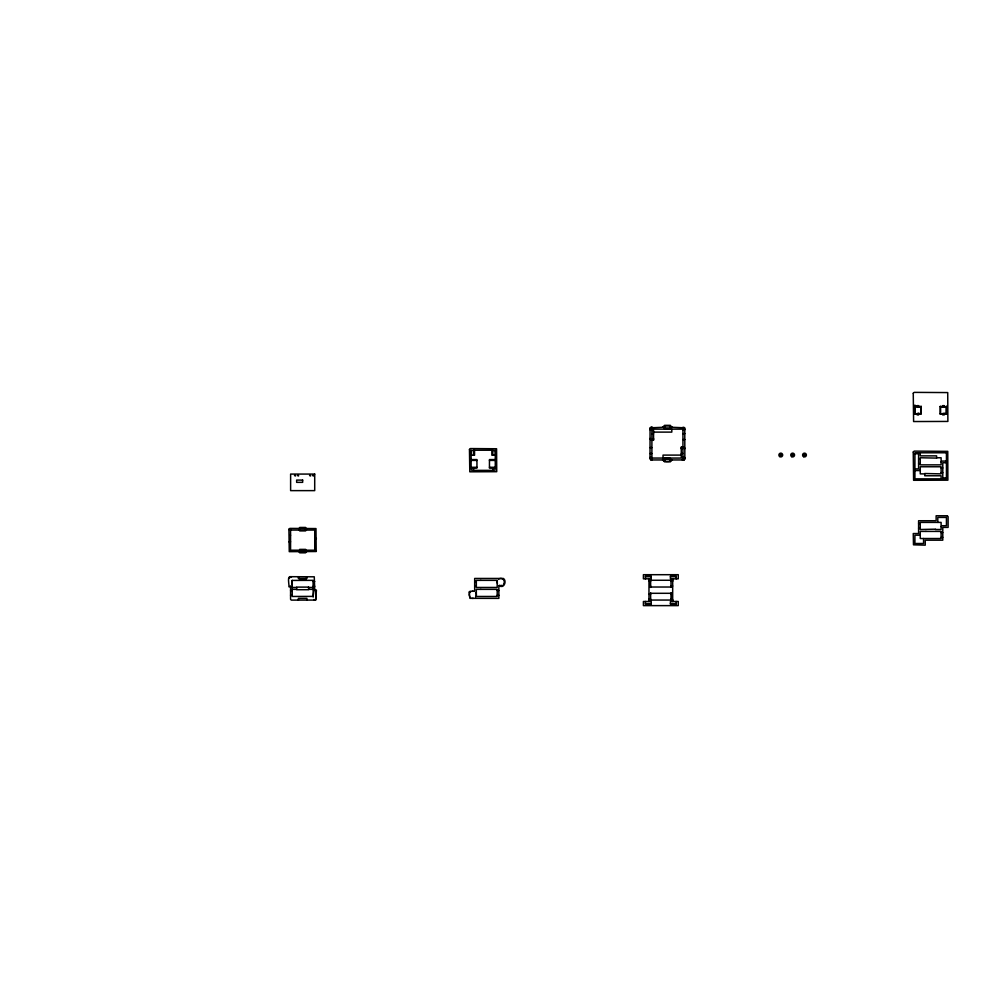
<?xml version="1.0" encoding="UTF-8"?>
<svg xmlns="http://www.w3.org/2000/svg" width="998" height="998" viewBox="0 0 998 998"><rect width="100%" height="100%" fill="white"/><g stroke="black" fill="none" stroke-linecap="round" stroke-linejoin="round"><path stroke-width="1.5" d="M650.234 429.028L651.894 428.08M672.278 427.244C669.683 425.323 665.179 425.373 662.56 427.244M662.56 459.953C665.117 461.924 669.683 461.862 672.278 459.953M684.204 458.182L684.478 458.93L682.944 459.13M920.243 469.734L919.432 470.545L914.917 470.557M920.256 534.254L919.432 535.19L914.917 535.202L914.917 543.498L923.574 543.498L923.574 538.521M941.114 462.024L941.937 461.088L946.441 461.076M941.114 526.67L941.937 525.734L946.441 525.721L946.441 517.426L937.796 517.426L937.796 522.403M780.037 454.863C781.634 457.783 781.584 452.206 779.937 455.263M291.89 584.816L292.177 580.424L313.085 580.349L313.21 597.016M315.917 598.663L315.917 591.515M289.395 578.154L290.356 576.719M313.921 590.716L313.147 596.392L292.227 596.467L292.227 580.349M918.41 406.947L921.229 406.473L918.41 406.947L918.647 405.65L917.112 405.65L917.349 406.947L914.53 406.473L917.112 406.473M917.112 413.821L914.53 413.821L917.112 413.821L917.112 414.657L918.647 414.657L918.41 413.347L921.229 413.821L918.647 413.821M917.112 414.657L917.349 413.347M944.008 406.947L946.828 406.473L944.008 406.947L944.245 405.65L942.711 405.65L942.948 406.947L940.128 406.473L942.711 406.473M942.711 413.821L940.128 413.821L942.711 413.821L942.711 414.657L944.245 414.657L944.008 413.347L946.828 413.821L944.245 413.821M942.711 414.657L942.948 413.347M315.58 599.461L314.744 600.147L313.921 599.461M314.108 590.417L316.403 590.03L315.817 600.072L291.279 600.11L290.58 599.324L290.568 586.125M291.004 586.612L288.909 586.787C289.495 585.29 286.476 574.162 291.404 577.355M664.219 427.244L650.072 427.83L649.997 459.005L650.945 459.953L664.718 459.953M670.831 459.953L683.892 459.953L684.84 459.005L684.778 427.83L671.118 427.244M683.892 459.13L684.017 459.941M289.744 576.682L314.27 576.807L314.744 590.267M917.112 405.65L918.41 406.124M942.711 405.65L944.008 406.124M917.349 414.182L918.647 414.657M942.948 414.182L944.245 414.657M664.468 425.348L670.382 425.348M664.456 427.481L663.508 427.481L663.508 426.296M670.382 427.481L671.33 427.481L671.33 426.296M664.456 427.955L670.382 427.955M682.944 428.08L684.84 429.028M651.894 429.14L682.944 429.14M649.997 429.739L651.894 429.739M682.944 429.739L684.84 429.739M651.894 430.338L653.553 430.338L653.553 440.28L651.894 440.28M653.553 432.109L671.804 432.109L671.804 429.14M651.894 433.768L653.553 433.768M682.944 433.643L684.84 433.643M650.234 438.509L649.997 438.509A1.771 1.771 0 0 0 650.247 439.394M653.203 438.509L653.553 438.509A1.771 1.771 0 0 1 651.095 440.143M651.894 439.457L653.553 439.457M682.944 439.569L684.84 439.569M649.997 447.628L651.894 447.628M681.285 447.753L682.944 447.753M682.096 448.701L681.285 448.701A1.771 1.771 0 0 1 683.069 446.917L681.285 446.917L681.285 456.859L682.944 456.859M684.204 448.701L684.84 448.701A1.771 1.771 0 0 0 684.154 447.291M473.601 450.46L470.644 450.46L470.644 455.2L474.549 455.2L474.549 450.223M492.8 450.46L495.757 450.46L495.757 455.2L491.852 455.2L491.852 450.223M681.285 453.441L682.944 453.441M649.997 453.554L651.894 453.554M914.917 453.728L918.597 453.728M681.285 455.1L663.034 455.1L663.034 458.057M649.997 457.471L651.894 457.471M682.944 457.471L684.84 457.471M936.611 457.758L941.114 457.758L941.114 464.868L920.256 464.868L920.256 457.758L936.611 458.107L936.611 455.861L920.256 455.861L920.256 452.78M651.894 458.057L682.944 458.057M918.597 458.943L920.256 458.943M649.997 458.182L651.894 459.13M664.456 459.242L670.382 459.242M471.206 459.579L476.944 459.579L476.944 468.112L471.118 468.237L471.118 455.2M495.195 459.579L489.457 459.579L489.457 468.112L495.282 468.237L495.282 455.2M664.456 459.716L663.508 459.716L663.508 460.901M670.382 459.716L671.33 459.716L671.33 460.901M471.206 460.415L476.944 460.415M489.457 460.415L495.195 460.415M664.468 461.849L670.382 461.849M946.441 462.735L942.773 462.735L942.773 478.853M918.597 463.683L920.256 463.683M471.206 467.289L476.944 467.289M489.457 467.289L495.195 467.289M941.114 467.95L942.773 467.95M914.917 468.898L918.597 468.898L918.597 452.78M473.601 470.133L471.355 470.133L471.355 468.237M492.8 470.133L495.045 470.133L495.045 468.237M941.114 472.69L942.773 472.69M924.759 473.875L920.256 473.875L920.256 466.765L941.114 466.765L941.114 473.875L924.759 473.514L924.759 475.772L941.114 475.772L941.114 478.853M942.773 477.905L946.441 477.905M918.597 523.588L920.256 523.588M299.699 527.455L305.625 527.455M918.597 528.329L920.256 528.329M935.425 529.165L920.256 529.514L920.256 522.403L941.114 522.403L941.114 529.514L935.351 529.514M288.909 529.514L290.568 529.514L290.568 550.21L314.744 550.21M299.699 529.589L298.751 529.589L298.751 528.404M305.625 529.589L306.573 529.589L306.573 528.404M289.857 530.063L314.744 530.063L314.744 550.771L316.403 550.771M941.114 532.595L942.773 532.595M289.857 535.277L290.568 535.277M941.114 537.336L942.773 537.336M314.744 538.521L316.403 538.521M288.909 541.764L290.568 541.764M299.699 550.684L298.751 550.684L298.751 551.869M305.625 550.684L306.573 550.684L306.573 551.869M299.699 552.817L305.625 552.817M645.419 576.707L651.232 576.707M670.431 576.707L676.232 576.707M649.923 579.888L650.634 579.888L650.634 587.398M649.923 580.262L671.018 580.262M649.923 581.335L650.634 581.335M671.018 581.273L672.677 581.273M313.085 581.535L314.744 581.535M474.674 581.535L476.333 581.535M649.923 585.951L650.634 585.951M671.018 586.013L672.677 586.013M313.085 586.275L314.744 586.275M474.674 586.275L476.333 586.275M649.923 587.024L671.018 587.024M292.227 587.46L296.73 587.46M308.582 587.46L313.085 587.46M292.227 589.356L296.73 589.356M308.582 589.356L313.085 589.356M290.568 590.542L292.227 590.542M497.191 590.542L498.85 590.542M650.634 593.299L671.729 593.299M648.974 594.309L650.634 594.309M671.018 594.371L671.729 594.371M290.568 595.282L292.227 595.282M497.191 595.282L498.85 595.282M648.974 599.049L650.634 599.049M671.018 598.987L671.729 598.987M650.634 600.06L671.729 600.06M645.419 603.615L651.232 603.615M670.431 603.615L676.232 603.615M683.892 427.244L683.892 428.08M650.833 459.117L650.945 459.953M314.744 590.03L315.38 590.417M290.568 586.787L289.944 586.4M946.828 406.473L946.828 413.821M946.441 406.598L946.441 414.295M946.354 406.947L946.354 413.347M944.245 405.65L944.245 406.473M944.008 413.347L944.008 414.182M942.948 406.124L942.948 406.947M940.603 406.947L940.603 413.347M940.128 406.473L940.128 413.821M921.229 406.473L921.229 413.821M920.755 406.947L920.755 413.347M918.647 405.65L918.647 406.473M918.41 413.347L918.41 414.182M917.349 406.124L917.349 406.947M915.004 406.947L915.004 413.347M914.917 405.051L914.917 414.295M914.53 406.473L914.53 413.821M682.944 427.244L682.944 459.953M676.232 578.84L676.232 576.12L670.431 576.12L670.431 578.84L678.253 578.84L678.253 574.698L643.411 574.698L643.411 578.84L651.232 578.84L651.232 576.12L645.419 576.12L645.419 578.84M676.232 601.482L676.232 604.202L670.431 604.202L670.431 601.482L678.253 601.482L678.253 605.624L643.411 605.624L643.411 601.482L651.232 601.482L651.232 604.202L645.419 604.202L645.419 601.482M672.677 578.84L672.677 601.482M671.729 600.434L671.729 592.887L671.018 592.924L671.018 600.434M671.018 579.85L671.018 587.311M670.382 426.296L670.382 428.791L664.456 428.791L664.456 426.296M670.382 460.901L670.382 458.419L664.456 458.419L664.456 460.901M651.894 427.244L651.894 459.953M650.945 427.244L650.945 428.08M650.634 592.887L650.634 600.347M649.923 579.85L649.923 587.398M648.974 578.84L648.974 601.482M495.045 450.46L495.045 455.2M492.8 455.2L492.8 450.223L473.601 450.223L473.601 455.2M492.8 468.237L492.8 470.37L473.601 470.37L473.601 468.237M471.355 450.46L471.355 455.2M306.922 576.682L306.922 578.453L298.39 578.453L298.39 576.682M306.922 600.147L306.922 598.363L298.39 598.363L298.39 600.147M305.862 578.453L305.862 579.164L299.462 579.164L299.462 578.453M305.625 528.404L305.625 530.899L299.699 530.899L299.699 528.404M305.625 551.869L305.625 549.387L299.699 549.387L299.699 551.869M672.677 599.586A3.555 3.555 0 0 1 672.203 601.357M649.162 600.721A3.555 3.555 0 0 1 648.974 599.586M672.203 578.965A3.555 3.555 0 0 1 672.677 580.736M648.974 580.736A3.555 3.555 0 0 1 649.162 579.601M684.84 458.182A1.771 1.771 0 0 1 681.983 459.591M649.997 429.028A1.771 1.771 0 0 1 650.247 428.142M650.696 427.618A1.771 1.771 0 0 1 652.867 427.618M475.597 592.65A3.555 3.555 0 0 1 475.597 596.979M473.239 598.338A3.555 3.555 0 0 1 472.316 598.338M470.607 597.627A3.555 3.555 0 0 1 470.258 597.328M469.497 596.168A3.555 3.555 0 0 1 469.497 593.448M470.258 592.301A3.555 3.555 0 0 1 470.607 591.989M472.316 591.29A3.555 3.555 0 0 1 473.239 591.29M503.566 579.85A3.555 3.555 0 0 1 503.566 584.179M502.106 585.29A3.555 3.555 0 0 1 499.387 585.29M497.453 583.368A3.555 3.555 0 0 1 497.453 580.649M498.576 579.189A3.555 3.555 0 0 1 502.905 579.189M288.921 529.327L289.258 551.657L316.191 551.52L315.992 528.566L289.857 528.404L288.921 529.264M791.876 454.963C793.21 457.708 793.909 452.543 791.876 454.963M469.459 449.474L469.796 471.805L496.73 471.692L496.58 448.763L470.357 448.564L469.459 449.424M913.257 393.287L913.594 421.543L947.875 421.43L947.726 392.576L914.205 392.376L913.27 393.2M913.257 452.032L913.594 480.288L947.875 480.175L947.763 451.346L914.205 451.121L913.257 451.982M294.535 475.497L295.72 475.734L294.56 475.422M297.554 475.497L298.726 475.734L297.566 475.422M309.592 475.497L310.765 475.734L309.605 475.422M312.599 475.497L313.784 475.734L312.611 475.422M469.222 592.076L469.921 598.338L498.85 598.363L498.85 585.564C504.377 589.419 506.984 580.462 503.354 578.453L474.674 578.453L474.674 591.253L470.046 591.265L469.222 592.076M803.615 454.913C805.136 458.132 805.873 452.244 803.615 454.913M946.441 452.78L914.917 452.78L914.917 478.853L946.441 478.853L946.441 452.78M314.707 474.075L290.618 474.075L290.618 490.629L314.707 490.629L314.707 474.075M302.656 480.088L296.643 480.088L296.643 482.346L302.656 482.346L302.656 480.088M947.152 515.766L936.136 515.766L936.136 520.744L918.597 520.744L918.597 533.543L913.257 533.543L913.482 544.821L925.233 545.158L925.233 540.18L942.773 540.18L942.773 527.381L948.1 527.381L948.1 516.627L947.239 515.766M925.944 531.41L920.256 531.41L920.256 538.521L941.114 538.521L941.114 531.41L925.944 531.41M480.836 580.349L476.333 580.349L476.333 587.46L497.191 587.46L497.191 580.349L480.836 580.349M308.582 587.111L296.73 587.111L296.73 589.718L308.582 589.718L308.582 587.111M480.836 589.356L476.333 589.356L476.333 596.467L497.191 596.467L497.191 589.356L480.836 589.356M791.701 456.672A1.896 1.896 0 0 0 794.545 455.026A1.896 1.896 0 0 0 791.701 453.391A1.896 1.896 0 0 0 791.701 456.672M803.552 456.672A1.896 1.896 0 0 0 806.384 455.026A1.896 1.896 0 0 0 803.552 453.391A1.896 1.896 0 0 0 803.552 456.672M779.638 456.535A1.896 1.896 0 0 0 782.669 455.275A1.896 1.896 0 0 0 780.062 453.279A1.896 1.896 0 0 0 779.638 456.535"/></g></svg>
